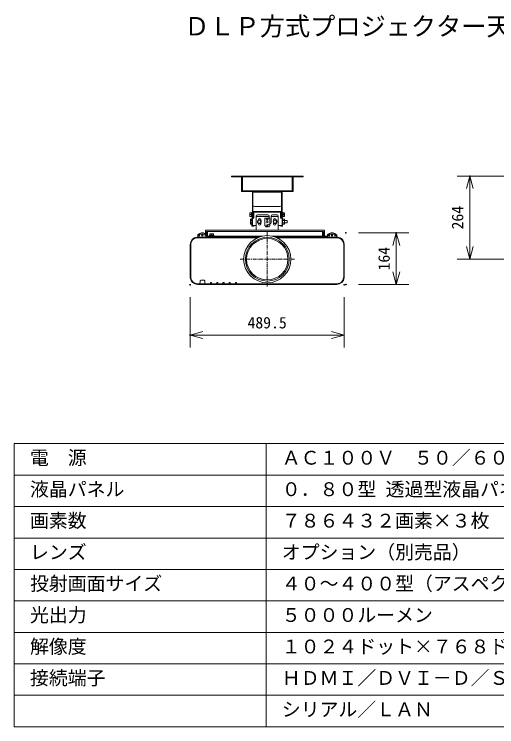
# Model space of a CAD drawing. Units: millimetres, scale not verified. Extents: x -62 to 63, y -57 to 57.
# Drawn here: x -62.5 to 14.1, y -56.5 to 56.7 of the extents above; entities that cross this region are included whole.
import ezdxf
from ezdxf.enums import TextEntityAlignment as Align

# ---------------------------------------------------------------- set-up
doc = ezdxf.new("R2010")
doc.units = ezdxf.units.MM
doc.header["$LTSCALE"] = 0.125
doc.header["$PDMODE"] = 32
doc.header["$PDSIZE"] = 0.0625
doc.linetypes.add('USER2', pattern=[8, 5, -1, 1, -1])
for name, color, linetype, lineweight in [('0-0_0', 7, 'Continuous', 18), ('0-2_WAKU', 1, 'Continuous', 18), ('0-4_GAIKEI', 1, 'Continuous', 18), ('0-5_SUNPO', 7, 'Continuous', 18), ('0-7_DEFAULT_1', 7, 'USER2', 18), ('0-8_S1', 1, 'Continuous', 18)]:
    doc.layers.add(name, color=color, linetype=linetype, lineweight=lineweight)
doc.layers.add('0-1_DEFPOINTS', color=7, linetype='Continuous')
doc.layers.add('0-3_MOJI1', color=7, linetype='Continuous')
doc.styles.add('ＭＳ ゴシック', font='')
doc.styles.get('ＭＳ ゴシック').set_extended_font_data('MS Gothic')

# ---------------------------------------------------------------- blocks, each defined once
blk = doc.blocks.new('_OPEN30')
at = {"layer": '0-0_0'}
blk.add_line((0, 0), (-1, 0), dxfattribs=at)
blk.add_lwpolyline([(-1, 0.26795), (0, 0), (-1, -0.26795)], dxfattribs=at)
blk = doc.blocks.new('D7')
at = {"layer": '0-1_DEFPOINTS'}
for p in [(-39.3142, 14.6979), (-14.8388, 14.6979), (-39.3142, 6.6979)]:
    blk.add_point(p, dxfattribs=at)
at = {"layer": '0-5_SUNPO'}
for p, q in [((-39.3142, 12.6979), (-39.3142, 4.6979)), ((-14.8388, 12.6979), (-14.8388, 4.6979)), ((-16.8388, 6.6979), (-37.3142, 6.6979))]:
    blk.add_line(p, q, dxfattribs=at)
at = {"layer": '0-5_SUNPO', "xscale": 2, "yscale": 2, "rotation": 180}
blk.add_blockref('_OPEN30', (-39.3142, 6.6979), dxfattribs=at)
at = {"layer": '0-5_SUNPO', "xscale": 2, "yscale": 2}
blk.add_blockref('_OPEN30', (-14.8388, 6.6979), dxfattribs=at)
at = {"layer": '0-5_SUNPO', "style": 'ＭＳ ゴシック'}
blk.add_text('489.5', height=1.833, dxfattribs=at).set_placement((-30.2015, 7.1979), align=Align.BOTTOM_LEFT)
blk = doc.blocks.new('D6')
at = {"layer": '0-1_DEFPOINTS'}
for p in [(-14.5592, 22.9442), (-6.5591, 22.9442), (-14.5592, 14.7227)]:
    blk.add_point(p, dxfattribs=at)
at = {"layer": '0-5_SUNPO'}
for p, q in [((-12.5592, 22.9442), (-4.5591, 22.9442)), ((-6.5591, 16.7227), (-6.5591, 20.9442)), ((-12.5592, 14.7227), (-4.5591, 14.7227))]:
    blk.add_line(p, q, dxfattribs=at)
at = {"layer": '0-5_SUNPO', "xscale": 2, "yscale": 2}
for p, rotation in [((-6.5591, 22.9442), 90), ((-6.5591, 14.7227), 270)]:
    blk.add_blockref('_OPEN30', p, dxfattribs=dict(at, rotation=rotation))
at = {"layer": '0-5_SUNPO', "style": 'ＭＳ ゴシック'}
blk.add_text('164', height=1.833, rotation=90, dxfattribs=at).set_placement((-7.0591, 16.9584), align=Align.BOTTOM_LEFT)
blk = doc.blocks.new('D5')
at = {"layer": '0-1_DEFPOINTS'}
for p in [(5.1294, 31.9724), (13.1294, 31.9724), (13.1294, 18.7441)]:
    blk.add_point(p, dxfattribs=at)
at = {"layer": '0-5_SUNPO'}
for p, q in [((11.1294, 31.9724), (3.1294, 31.9724)), ((5.1294, 20.7441), (5.1294, 29.9724)), ((11.1294, 18.7441), (3.1294, 18.7441))]:
    blk.add_line(p, q, dxfattribs=at)
at = {"layer": '0-5_SUNPO', "xscale": 2, "yscale": 2}
for p, rotation in [((5.1294, 31.9724), 89.99991), ((5.1294, 18.7441), 269.99991)]:
    blk.add_blockref('_OPEN30', p, dxfattribs=dict(at, rotation=rotation))
at = {"layer": '0-5_SUNPO', "style": 'ＭＳ ゴシック'}
blk.add_text('264', height=1.833, rotation=90, dxfattribs=at).set_placement((4.6294, 23.4833), align=Align.BOTTOM_LEFT)

msp = doc.modelspace()

# ---------------------------------------------------------------- linework, layer by layer
at = {"layer": '0-2_WAKU', "color": 4}
for p, q in [((62.5055, -11.5203), (-62.4945, -11.5203)), ((-62.4945, -11.5203), (-62.4945, -56.5203)), ((-22.4945, -56.5203), (-22.4945, -11.5203)), ((-62.4945, -56.5203), (62.5055, -56.5203))]:
    msp.add_line(p, q, dxfattribs=at)
at = {"layer": '0-2_WAKU'}
for p, q in [((-62.4945, -16.5203), (62.5055, -16.5203)), ((-62.4945, -21.5203), (62.5055, -21.5203)), ((-62.4945, -26.5203), (62.5055, -26.5203)), ((-62.4945, -31.5203), (62.5055, -31.5203)), ((-62.4945, -36.5203), (62.5055, -36.5203)), ((-62.4945, -41.5203), (62.5055, -41.5203)), ((-62.4945, -46.5203), (62.5055, -46.5203)), ((-62.4945, -51.5203), (62.5055, -51.5203))]:
    msp.add_line(p, q, dxfattribs=at)
at = {"layer": '0-4_GAIKEI'}
for p, q in [((-19.9526, 28.5474), (-24.6564, 28.5474)), ((-24.6564, 23.1437), (-24.6564, 28.5474)), ((-24.5802, 24.3302), (-24.5802, 28.4713)), ((-20.0288, 28.4713), (-24.5802, 28.4713)), ((-20.0288, 24.3302), (-20.0288, 28.4713)), ((-19.9526, 23.1437), (-19.9526, 28.5474)), ((-20.2955, 26.1512), (-24.3136, 26.1512)), ((-24.8241, 25.1931), (-25.0616, 25.1931)), ((-24.8241, 25.2376), (-24.7351, 25.2376)), ((-24.8241, 25.1931), (-24.8241, 25.2376)), ((-24.8241, 25.1931), (-24.8241, 25.1907)), ((-24.8241, 24.8987), (-24.8241, 25.1907)), ((-24.7351, 25.2821), (-24.6564, 25.2821)), ((-24.7351, 24.5105), (-24.7351, 25.2821)), ((-20.0288, 25.403), (-24.5802, 25.403)), ((-24.4279, 24.3302), (-24.4279, 25.403)), ((-20.1812, 25.3268), (-24.4279, 25.3268)), ((-20.1812, 25.2506), (-24.4279, 25.2506)), ((-20.1812, 24.3302), (-20.1812, 25.403)), ((-19.8739, 25.2821), (-19.9526, 25.2821)), ((-19.8739, 24.5105), (-19.8739, 25.2821)), ((-19.7849, 25.2376), (-19.8739, 25.2376)), ((-19.7849, 25.1931), (-19.7849, 25.2376)), ((-19.7849, 25.1931), (-19.5475, 25.1931)), ((-19.7849, 25.1931), (-19.7849, 25.1907)), ((-19.7849, 24.8987), (-19.7849, 25.1907)), ((-19.5475, 24.8963), (-19.5475, 25.1931)), ((-24.9495, 23.3477), (-24.9495, 24.1346)), ((-24.7326, 24.1346), (-24.9495, 24.1346)), ((-24.7326, 23.9396), (-24.9495, 23.9396)), ((-24.8241, 24.8963), (-24.8241, 24.8939)), ((-24.8241, 24.6019), (-24.8241, 24.8939)), ((-24.8241, 24.6019), (-24.8241, 24.5995)), ((-24.6564, 24.5105), (-24.7351, 24.5105)), ((-24.4279, 24.3302), (-24.7326, 24.3302)), ((-24.7326, 23.0676), (-24.7326, 24.3302)), ((-24.0575, 22.3944), (-24.0575, 24.6622)), ((-24.0575, 24.5725), (-22.0016, 24.5725)), ((-23.867, 24.8527), (-22.1921, 24.8527)), ((-23.8216, 23.7533), (-23.6877, 23.9852)), ((-23.6877, 23.9852), (-23.42, 23.9852)), ((-23.42, 23.9852), (-23.2861, 23.7533)), ((-22.0016, 24.3131), (-22.0016, 24.6622)), ((-21.6694, 23.6216), (-21.6694, 24.6622)), ((-21.6694, 24.5725), (-20.5516, 24.5725)), ((-21.4789, 24.8527), (-20.742, 24.8527)), ((-21.189, 23.9852), (-21.3229, 23.7533)), ((-20.9213, 23.9852), (-21.189, 23.9852)), ((-20.7874, 23.7533), (-20.9213, 23.9852)), ((-20.5516, 22.3944), (-20.5516, 24.6622)), ((-20.1812, 24.3302), (-19.8764, 24.3302)), ((-19.9526, 24.5105), (-19.8739, 24.5105)), ((-19.8764, 23.0676), (-19.8764, 24.3302)), ((-19.8764, 24.1346), (-19.5422, 24.1346)), ((-19.8764, 23.9396), (-19.5422, 23.9396)), ((-19.8739, 24.555), (-19.7849, 24.555)), ((-19.7849, 24.8987), (-19.7849, 24.8963)), ((-19.7849, 24.8963), (-19.7849, 24.8939)), ((-19.7849, 24.8963), (-19.5475, 24.8963)), ((-19.7849, 24.6019), (-19.7849, 24.8939)), ((-19.7849, 24.6019), (-19.7849, 24.5995)), ((-19.7849, 24.5995), (-19.5475, 24.5995)), ((-19.7849, 24.555), (-19.7849, 24.5995)), ((-19.5475, 24.5995), (-19.5475, 24.8963)), ((-24.7326, 23.5579), (-24.9495, 23.5579)), ((-24.7326, 23.3477), (-24.9495, 23.3477)), ((-24.4576, 23.0676), (-24.7326, 23.0676)), ((-24.0575, 23.1437), (-24.6564, 23.1437)), ((-24.4576, 23.0676), (-24.4576, 23.1437)), ((-23.6877, 23.5214), (-23.8216, 23.7533)), ((-23.42, 23.5214), (-23.6877, 23.5214)), ((-23.2861, 23.7533), (-23.42, 23.5214)), ((-22.4964, 22.9643), (-22.0986, 22.9643)), ((-21.9082, 23.4312), (-21.8598, 23.4312)), ((-21.3229, 23.7533), (-21.189, 23.5214)), ((-21.189, 23.5214), (-20.9213, 23.5214)), ((-20.9213, 23.5214), (-20.7874, 23.7533)), ((-19.9526, 23.1437), (-20.5516, 23.1437)), ((-20.1515, 23.0676), (-20.1515, 23.1437)), ((-20.1515, 23.0676), (-19.8764, 23.0676)), ((-19.8764, 23.5579), (-19.5422, 23.5579)), ((-33.3297, 21.4355), (-33.3297, 21.6614)), ((-33.3006, 21.4355), (-33.3006, 21.6614)), ((-31.9529, 21.7674), (-33.2632, 21.7669)), ((-33.1499, 21.6614), (-33.1499, 21.4355)), ((-33.0437, 21.4355), (-33.0437, 21.6614)), ((-32.6797, 21.6614), (-32.6797, 21.4355)), ((-32.5296, 21.4355), (-32.5296, 21.6614)), ((-32.1656, 21.6614), (-32.1656, 21.4355)), ((-32.0594, 21.4355), (-32.0594, 21.6614)), ((-31.9612, 22.2259), (-13.3662, 22.2259)), ((-31.9612, 21.7673), (-31.9612, 22.2259)), ((-31.9087, 21.6614), (-31.9087, 21.4355)), ((-31.8797, 21.4355), (-31.8797, 21.6614)), ((-31.7969, 21.4679), (-31.7969, 22.2259)), ((-31.4645, 21.6026), (-31.42, 21.6026)), ((-31.4645, 21.5136), (-31.4645, 21.6026)), ((-31.42, 21.8401), (-31.1232, 21.8401)), ((-31.42, 21.6026), (-31.42, 21.8401)), ((-31.4176, 21.6026), (-31.42, 21.6026)), ((-31.4176, 21.6026), (-31.1257, 21.6026)), ((-31.1232, 21.6026), (-31.1257, 21.6026)), ((-31.1232, 21.8401), (-30.8264, 21.8401)), ((-31.1232, 21.6026), (-31.1232, 21.8401)), ((-31.1208, 21.6026), (-31.1232, 21.6026)), ((-31.1208, 21.6026), (-30.8289, 21.6026)), ((-30.8264, 21.6026), (-30.8289, 21.6026)), ((-30.8265, 21.6026), (-30.7819, 21.6026)), ((-30.8264, 21.6026), (-30.8264, 21.8401)), ((-30.7819, 21.6026), (-30.7819, 21.5136)), ((-13.5161, 21.4679), (-13.5161, 22.2259)), ((-13.3662, 21.2922), (-13.3662, 22.2259)), ((-13.2217, 21.2922), (-13.2217, 22.3944)), ((-12.7294, 21.4355), (-12.7294, 21.6614)), ((-12.7003, 21.6614), (-12.7003, 21.4355)), ((-12.6562, 21.7674), (-11.3458, 21.7669)), ((-12.5496, 21.4355), (-12.5496, 21.6614)), ((-12.4434, 21.6614), (-12.4434, 21.4355)), ((-12.0795, 21.4355), (-12.0795, 21.6614)), ((-11.9293, 21.6614), (-11.9293, 21.4355)), ((-11.5653, 21.4355), (-11.5653, 21.6614)), ((-11.4592, 21.6614), (-11.4592, 21.4355)), ((-11.3084, 21.4355), (-11.3084, 21.6614)), ((-11.2794, 21.4355), (-11.2794, 21.6614)), ((-33.4922, 21.2922), (-33.4922, 21.2923)), ((-23.8836, 21.1926), (-33.4877, 21.1926)), ((-33.2549, 21.3173), (-32.9797, 21.3173)), ((-32.9797, 21.3048), (-32.9797, 21.3173)), ((-32.2297, 21.3048), (-32.2297, 21.3173)), ((-32.2297, 21.3173), (-31.9544, 21.3173)), ((-31.8797, 21.4679), (-23.0478, 21.4679)), ((-31.5091, 21.5136), (-30.7374, 21.5136)), ((-31.5091, 21.4661), (-31.5091, 21.5136)), ((-30.7374, 21.5136), (-30.7374, 21.4661)), ((-23.6555, 21.2923), (-23.6555, 21.2905)), ((-12.7294, 21.4679), (-21.5612, 21.4679)), ((-20.9536, 21.2923), (-20.9536, 21.2905)), ((-11.1213, 21.1926), (-20.7255, 21.1926)), ((-12.3794, 21.3173), (-12.6546, 21.3173)), ((-12.3794, 21.3048), (-12.3794, 21.3173)), ((-11.3542, 21.3173), (-11.6294, 21.3173)), ((-11.6294, 21.3048), (-11.6294, 21.3173)), ((-11.1169, 21.2923), (-11.1169, 21.2922)), ((-34.4425, 20.1467), (-34.5422, 20.1467)), ((-34.4425, 20.1467), (-34.4425, 15.0216)), ((-10.0668, 20.1467), (-10.1666, 20.1467)), ((-10.1666, 15.0216), (-10.1666, 20.1467)), ((-10.0668, 20.1358), (-10.0669, 20.1358)), ((-34.5427, 18.9548), (-34.5422, 18.9548)), ((-34.5422, 18.0298), (-34.5427, 18.0298)), ((-34.5427, 17.1048), (-34.5422, 17.1048)), ((-34.5572, 15.1173), (-34.5572, 15.4185)), ((-34.5422, 15.4185), (-34.5572, 15.4185)), ((-34.5422, 15.3635), (-34.5572, 15.3635)), ((-34.5422, 15.3423), (-34.5572, 15.3423)), ((-34.5422, 15.2128), (-34.5572, 15.2128)), ((-34.5422, 15.1173), (-34.5572, 15.1173)), ((-34.5421, 15.0173), (-34.5422, 15.0173)), ((-34.4275, 14.8507), (-34.5269, 14.842)), ((-34.4425, 15.0216), (-34.4275, 14.8507)), ((-10.1815, 14.8507), (-10.1666, 15.0216)), ((-10.0822, 14.842), (-10.1815, 14.8507)), ((-10.0668, 15.0173), (-10.0669, 15.0173)), ((-33.3812, 13.892), (-33.3812, 13.7922)), ((-11.2278, 13.892), (-33.3812, 13.892)), ((-32.9743, 14.3738), (-32.9997, 13.7922)), ((-32.3275, 14.4622), (-32.8819, 14.4622)), ((-32.2096, 13.7922), (-32.235, 14.3738)), ((-31.3375, 14.0716), (-31.3453, 13.892)), ((-31.2143, 14.1122), (-31.295, 14.1122)), ((-31.164, 13.892), (-31.1718, 14.0716)), ((-30.3374, 14.0716), (-30.3453, 13.892)), ((-30.2143, 14.1122), (-30.295, 14.1122)), ((-30.164, 13.892), (-30.1718, 14.0716)), ((-29.3374, 14.0716), (-29.3453, 13.892)), ((-29.2143, 14.1122), (-29.295, 14.1122)), ((-29.164, 13.892), (-29.1718, 14.0716)), ((-28.3374, 14.0716), (-28.3453, 13.892)), ((-28.2142, 14.1122), (-28.295, 14.1122)), ((-28.1639, 13.892), (-28.1718, 14.0716)), ((-27.3374, 14.0716), (-27.3452, 13.892)), ((-27.2142, 14.1122), (-27.2949, 14.1122)), ((-27.1639, 13.892), (-27.1718, 14.0716)), ((-11.2278, 13.892), (-11.2278, 13.7922))]:
    msp.add_line(p, q, dxfattribs=at)
at = {"layer": '0-4_GAIKEI', "color": 7}
for p, q in [((-23.6555, 21.2922), (-33.4922, 21.2922)), ((-11.1169, 21.2922), (-20.9536, 21.2922)), ((-34.5422, 20.1467), (-34.5422, 15.0173)), ((-10.0669, 15.0173), (-10.0669, 20.1467)), ((-34.5422, 15.0173), (-34.5269, 14.842)), ((-10.0823, 14.842), (-10.0669, 15.0173)), ((-11.2278, 13.7922), (-33.3812, 13.7922))]:
    msp.add_line(p, q, dxfattribs=at)
at = {"layer": '0-4_GAIKEI', "color": 7, "linetype": 'USER2'}
msp.add_line((-26.6217, 17.7923), (-17.9873, 17.7923), dxfattribs=at)
at = {"layer": '0-4_GAIKEI'}
for points in [[(-24.8241, 24.5995), (-25.0616, 24.5995), (-25.0616, 24.8963), (-25.0616, 25.1931)], [(-24.8241, 24.8987), (-24.8241, 24.8963), (-25.0616, 24.8963)], [(-24.8241, 24.8987), (-24.8241, 24.8987), (-24.8241, 24.8987)], [(-24.7351, 24.555), (-24.8241, 24.555), (-24.8241, 24.5995)], [(-21.9082, 23.1547), (-21.9082, 24.3131), (-22.6869, 24.3131), (-22.6869, 23.1547), (-22.4964, 22.9643)], [(-19.8764, 23.3477), (-19.5422, 23.3477), (-19.5422, 24.1346)], [(-19.7849, 24.8987), (-19.7849, 24.8987), (-19.7849, 24.8987)], [(-19.5422, 23.5556), (-19.1412, 23.5556), (-19.1412, 23.938), (-19.5422, 23.938)], [(-32.1058, 21.8024), (-32.1058, 22.3944), (-13.2217, 22.3944)], [(-31.1208, 21.6026), (-31.1208, 21.6026), (-31.1208, 21.6026)]]:
    msp.add_lwpolyline(points, dxfattribs=at)
for centre, radius in [((-23.5539, 23.7533), 0.3014), ((-22.3045, 24.1211), 0.1305), ((-22.3045, 23.7328), 0.1305), ((-21.0552, 23.7533), 0.3014), ((-22.3045, 23.1441), 0.1305), ((-22.0986, 23.1547), 0.1905), ((-22.3045, 17.7923), 3.75), ((-22.3045, 17.7923), 3.4777), ((-22.3045, 17.7923), 3.2889)]:
    msp.add_circle(centre, radius, dxfattribs=at)
for centre, radius, start, end in [((-24.3136, 26.4178), 0.2667, 180, 270), ((-20.2955, 26.4178), 0.2667, 270, 360), ((-23.867, 24.6622), 0.1905, 90, 180), ((-18.673, 23.0145), 5.1321, 167.77941, 168.78244), ((-23.5033, 24.1009), 0.1855, 0, 179.99996), ((-18.6462, 22.9294), 4.8163, 165.92317, 167.48087), ((-22.1921, 24.6622), 0.1905, 0, 90), ((-21.4789, 24.6622), 0.1905, 90, 180), ((-21.1057, 24.1009), 0.1855, 0.00004, 180), ((-25.9629, 22.9294), 4.8163, 12.51913, 14.07683), ((-25.9361, 23.0145), 5.1321, 11.21756, 12.22059), ((-20.742, 24.6622), 0.1905, 0, 90), ((-18.673, 24.4921), 5.1321, 191.21756, 192.22059), ((-23.5033, 23.4058), 0.1855, 180.00004, 0), ((-18.6462, 24.5772), 4.8163, 192.51913, 194.07683), ((-21.8598, 23.6216), 0.1905, 270, 360), ((-25.9629, 24.5772), 4.8163, 345.92317, 347.48087), ((-21.1057, 23.4058), 0.1855, 180, 359.99996), ((-25.9361, 24.4921), 5.1321, 347.77941, 348.78244), ((-33.2547, 21.6614), 0.075, 143.20231, 180), ((-33.3547, 21.7364), 0.05, 323.13025, 348.99034), ((-32.6047, 21.2423), 0.75, 44.47267, 135.52733), ((-31.8547, 21.7364), 0.05, 191.00966, 216.86975), ((-31.9547, 21.6614), 0.075, 0, 36.79769), ((-12.6544, 21.6614), 0.075, 143.20231, 180), ((-12.7544, 21.7364), 0.05, 323.13025, 348.99034), ((-12.0044, 21.2423), 0.75, 44.47267, 135.52733), ((-11.2544, 21.7364), 0.05, 191.00966, 216.86975), ((-11.3544, 21.6614), 0.075, 0, 36.79769), ((-33.3922, 20.1467), 1.0503, 95.21947, 180), ((-33.2547, 21.4355), 0.075, 180, 216.73327), ((-31.9547, 21.4355), 0.075, 323.26673, 0), ((-23.6555, 21.3173), 0.025, 270, 290.9689), ((-23.6555, 21.3173), 0.0251, 270, 290.9689), ((-20.9536, 21.3173), 0.0251, 249.0311, 270), ((-20.9536, 21.3173), 0.025, 249.0311, 270), ((-12.6544, 21.4355), 0.075, 180, 216.73327), ((-11.3544, 21.4355), 0.075, 323.26673, 0), ((-11.2169, 20.1467), 1.0503, 0, 84.78053), ((-34.0127, 18.9548), 0.53, 177.97919, 182.02081), ((-34.1177, 18.9548), 0.425, 178.24964, 181.75036), ((-34.0127, 18.0298), 0.53, 177.97919, 182.02081), ((-34.0127, 17.1048), 0.53, 177.97919, 182.02081), ((-34.1177, 17.1048), 0.425, 178.24964, 181.75036), ((-33.3812, 14.9423), 1.0503, 185, 270), ((-11.2278, 14.9423), 1.0503, 270, 355), ((-32.8819, 14.3697), 0.0925, 90, 177.5), ((-32.3275, 14.3697), 0.0925, 2.5, 90), ((-31.295, 14.0697), 0.0425, 90, 177.5), ((-31.2143, 14.0697), 0.0425, 2.5, 90), ((-30.295, 14.0697), 0.0425, 90, 177.5), ((-30.2143, 14.0697), 0.0425, 2.5, 90), ((-29.295, 14.0697), 0.0425, 90, 177.5), ((-29.2143, 14.0697), 0.0425, 2.5, 90), ((-28.295, 14.0697), 0.0425, 90, 177.5), ((-28.2142, 14.0697), 0.0425, 2.5, 90), ((-27.2949, 14.0697), 0.0425, 90, 177.5), ((-27.2142, 14.0697), 0.0425, 2.5, 90)]:
    msp.add_arc(centre, radius, start, end, dxfattribs=at)
at = {"layer": '0-4_GAIKEI', "color": 7}
for centre, start, end in [((-33.3922, 20.1467), 94.98876, 180), ((-11.2169, 20.1467), 0, 85.01124), ((-33.3812, 14.9423), 185, 270), ((-11.2278, 14.9423), 270, 355)]:
    msp.add_arc(centre, 1.1499, start, end, dxfattribs=at)
at = {"layer": '0-7_DEFAULT_1'}
msp.add_line((-22.3045, 13.4751), (-22.3045, 22.1095), dxfattribs=at)
at = {"layer": '0-8_S1'}
for p, q in [((-27.9907, 31.0206), (-16.6183, 31.0206)), ((-27.9907, 31.0206), (-27.9907, 30.8832)), ((-27.9907, 30.8832), (-16.6183, 30.8832)), ((-26.2426, 30.8734), (-26.2426, 28.6848)), ((-18.3664, 30.8734), (-18.3664, 28.6848)), ((-18.1995, 30.8734), (-18.1995, 28.5474)), ((-16.6183, 31.0206), (-16.6183, 30.8832)), ((-26.2426, 28.6848), (-18.3664, 28.6848))]:
    msp.add_line(p, q, dxfattribs=at)
msp.add_lwpolyline([(-26.4096, 30.8734), (-26.4096, 28.5474), (-18.1995, 28.5474)], dxfattribs=at)

# ---------------------------------------------------------------- block references
at = {"layer": '0-5_SUNPO'}
for name in ['D5', 'D6', 'D7']:
    msp.add_blockref(name, (4.7578, -0.9518), dxfattribs=at)

# ---------------------------------------------------------------- texts
at = {"layer": '0-3_MOJI1', "style": 'ＭＳ ゴシック'}
for s, height, p in [('ＤＬＰ方式プロジェクター天吊り金具付', 2.933, (-35.4945, 52.4797)), ('電\u3000源', 2.199, (-59.9945, -15.5203)), ('ＡＣ１００Ｖ\u3000５０／６０Ｈｚ', 2.199, (-19.9945, -15.5203)), ('液晶パネル', 2.199, (-59.9945, -20.5203)), ('０．８０型 透過型液晶パネル ３原色方式', 2.199, (-19.9945, -20.5203)), ('画素数', 2.199, (-59.9945, -25.5203)), ('７８６４３２画素×３枚', 2.199, (-19.9945, -25.5203)), ('レンズ', 2.199, (-59.9945, -30.5203)), ('オプション（別売品）', 2.199, (-19.9945, -30.5203)), ('投射画面サイズ', 2.199, (-59.9945, -35.5203)), ('４０～４００型（アスペクト比４：３）', 2.199, (-19.9945, -35.5203)), ('光出力', 2.199, (-59.9945, -40.5203)), ('５０００ルーメン', 2.199, (-19.9945, -40.5203)), ('解像度', 2.199, (-59.9945, -45.5203)), ('１０２４ドット×７６８ドット', 2.199, (-19.9945, -45.5203)), ('接続端子', 2.199, (-59.9945, -50.5203)), ('ＨＤＭＩ／ＤＶＩ－Ｄ／Ｓビデオ、ＲＧＢ', 2.199, (-19.9945, -50.5203)), ('シリアル／ＬＡＮ', 2.199, (-19.9945, -55.5203))]:
    msp.add_text(s, height=height, dxfattribs=at).set_placement(p, align=Align.BOTTOM_LEFT)

doc.saveas('drawing.dxf')
